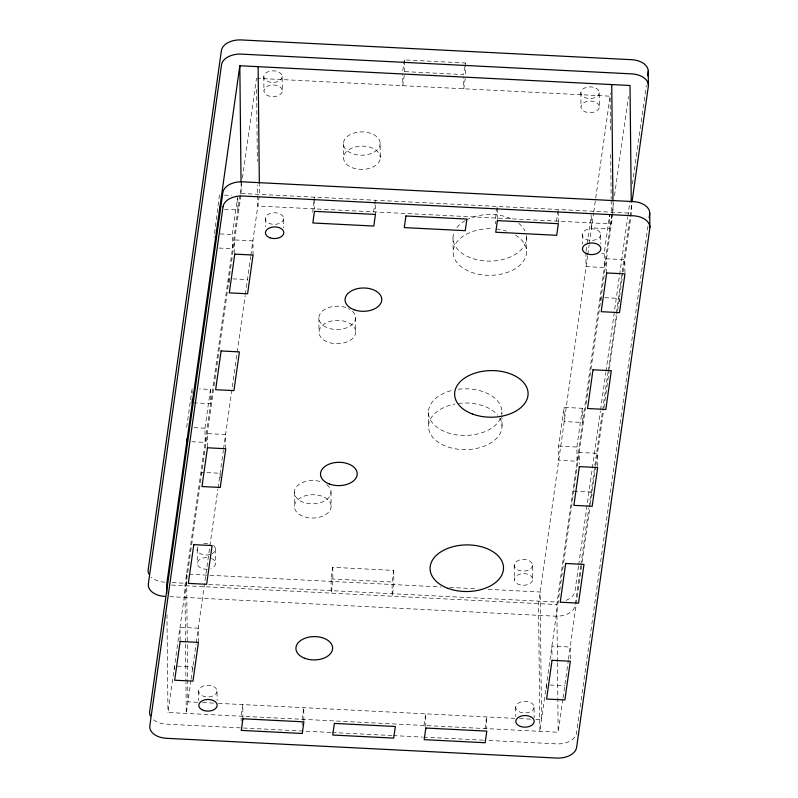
<?xml version="1.0" encoding="UTF-8"?>
<svg xmlns="http://www.w3.org/2000/svg" width="798" height="798" viewBox="0 0 798 798"><rect width="100%" height="100%" fill="white"/><g stroke="black" fill="none" stroke-linecap="round" stroke-linejoin="round"><path stroke-width="0.6" stroke-dasharray="3.99 2.99" d="M186.702 427.289L192.158 388.546L192.208 393.284M219.47 194.872L214.044 237.156M191.729 441.723L205.136 442.401L204.986 428.207L210.453 389.474L199.48 388.925M219.031 248.048L232.447 248.727L232.298 234.532L237.595 197.016M239.979 195.291L184.927 585.722L185.525 642.759M240.158 194.064L241.714 183.041M242.402 178.144L256.387 78.922M562.829 699.228L558.171 732.255L167.979 712.504L241.166 193.455L241.066 183.54M190.922 680.405L186.263 713.432L185.944 682.43M191.101 679.178L196.069 643.946M196.238 642.739L209.724 547.049M209.904 545.822L217.874 489.264M218.054 488.027L223.37 450.272M223.54 449.065L237.036 353.374M237.206 352.147L245.186 295.579M245.355 294.352L250.682 256.597M250.851 255.39L259.46 194.383L259.35 184.458M313.674 201.804L312.726 212.328M313.833 200.647L314.322 197.156M373.654 211.869L374.641 204.896M374.801 203.729L375.299 200.248L375.329 203.789M332.746 567.318L332.896 581.503L331.25 593.123L331.1 578.939L332.746 567.318L393.713 570.4L393.863 584.595L392.217 596.216L392.077 582.021L393.713 570.4M404.297 59.89L402.651 71.511L463.618 74.593L465.264 62.972L404.297 59.89L404.426 72.897M404.277 75.241L402.8 85.695L402.681 73.875M465.244 78.324L463.768 88.787L463.648 76.957M424.047 725.462L425.683 713.841L425.833 728.035M485.014 728.554L486.65 716.933L486.77 728.754M556.565 221.126L558.201 209.505L558.351 223.689M582.36 408.297L576.894 447.03L577.044 461.224L558.75 460.296L558.6 446.112L564.066 407.369L582.36 408.297L582.51 422.491L564.216 421.563L564.066 407.369M586.081 251.22L586.939 245.176M587.109 243.959L591.208 214.911M587.597 255.729L538.54 603.617L539.887 731.327L613.073 212.278L612.964 202.363M587.767 254.522L589.133 244.836M589.303 243.629L593.592 213.186M593.772 211.969L610.52 93.147M585.912 252.437L586.061 266.622L604.355 267.549L604.206 253.355L609.662 214.622L609.812 228.817L591.527 227.889L591.378 213.694M557.433 661.582L556.834 604.545L611.886 214.113M612.056 212.886L613.443 203.091M614.48 195.739L628.465 96.518M578.53 566.051L574.979 591.278A18.364 11.661 -0.6 0 1 565.323 600.585M578.7 564.844L600.385 411.05M600.555 409.853L605.812 372.606M605.981 371.409L627.667 217.615M627.836 216.408L629.871 201.994M632.405 183.969L646.3 85.446M580.715 565.822L575.129 605.473A18.364 11.661 -0.6 0 1 555.199 616.166L169.874 596.665M580.884 564.615L588.844 508.146M589.014 506.949L607.996 372.377M608.166 371.18L616.126 314.711M616.295 313.504L629.851 217.385M630.021 216.188L631.876 202.971M562.999 698.001L568.316 660.355M568.485 659.138L581.981 563.418M582.151 562.191L590.131 505.623M590.301 504.396L595.617 466.68M595.787 465.463L603.737 409.095M603.916 407.868L609.283 369.743M609.463 368.516L617.433 311.948M617.612 310.721L622.929 273.006M623.098 271.789L631.358 213.206L631.258 203.281M647.956 226.143L576.465 733.182A18.364 11.661 -0.6 0 1 556.535 743.876L484.595 740.235M256.477 78.294L610.091 96.189L610.47 132.149M241.166 193.455L631.358 213.206M224.348 195.121L231.659 195.49M224.497 209.315L237.914 209.994L237.764 195.799M220.108 233.924L232.298 234.532M601.762 253.235L604.206 253.355M232.807 278.861L247.44 279.599M604.714 297.684L619.348 298.422L619.408 304.337M193.525 402.8L210.602 403.668L210.453 389.474M194.014 427.658L204.986 428.207M558.6 446.112L576.894 447.03M573.742 491.169L592.036 492.097L592.076 495.648M331.1 578.939L392.077 582.021M189.046 574.221L440.985 586.979M449.663 587.418L475.698 588.734M488.107 589.363L540.186 591.996L541.523 719.706L535.428 719.397M172.168 582.6L186.802 583.338M208.747 584.445L555.049 601.971A18.364 11.661 -0.6 0 0 558.4 601.951M171.52 585.044L556.834 604.545M550.091 685.033L564.725 685.771M197.665 702.3L187.909 701.811L187.301 643.537M202.542 702.549L213.515 703.108M218.393 703.347L514.69 718.35M519.568 718.599L530.55 719.148M330.951 732.454L166.343 724.125A18.364 11.661 -0.6 0 1 152.747 719.108M332.168 732.514L391.918 735.547M393.135 735.606L422.401 737.083M423.628 737.143L483.369 740.175M624.944 272.697L624.804 259.689L606.52 258.761L606.65 271.769M610.699 154.463L611.168 199.101M611.188 200.338L611.428 223.899L257.814 206.004L257.594 184.927M599.198 92.638A9.187 5.825 -0.6 0 1 585.433 97.775A9.187 5.825 -0.6 0 1 585.423 87.68A9.187 5.825 -0.6 0 1 599.198 92.638L599.348 106.822A9.187 5.825 -0.6 0 1 585.582 111.959A9.187 5.825 -0.6 0 1 585.572 101.865A9.187 5.825 -0.6 0 1 599.348 106.822M600.685 234.532A9.187 5.825 -0.6 0 1 586.919 239.669A9.187 5.825 -0.6 0 1 586.909 229.575A9.187 5.825 -0.6 0 1 600.685 234.532L600.784 243.989M601.054 297.494L601.094 301.046M597.632 466.371L597.493 453.364L579.208 452.436L579.328 464.256M580.834 92.758L580.984 106.942M582.321 234.652L582.42 244.118M570.311 658.859L570.191 647.038L551.897 646.111L552.026 657.931M557.443 662.819L558.171 732.255M546.44 684.844L546.5 690.759M532.565 565.203A9.187 5.825 -0.6 0 1 518.8 570.341A9.187 5.825 -0.6 0 1 518.79 560.246A9.187 5.825 -0.6 0 1 532.565 565.203L532.715 579.388A9.187 5.825 -0.6 0 1 518.949 584.525A9.187 5.825 -0.6 0 1 518.939 574.43A9.187 5.825 -0.6 0 1 532.715 579.388M534.052 707.098A9.187 5.825 -0.6 0 1 520.286 712.235A9.187 5.825 -0.6 0 1 520.276 702.14A9.187 5.825 -0.6 0 1 534.052 707.098L534.161 717.741M526.461 237.565L526.61 251.759M514.201 565.323L514.351 579.508M515.688 707.218L515.787 716.684M501.882 411.878L501.902 414.242M501.912 415.419L502.032 426.062M497.363 219.42L497.234 206.413L495.588 218.034L495.658 223.949M465.264 62.972L465.394 75.98M453.005 238.053L453.154 252.248M428.426 412.366L428.576 426.551M380.157 143.441A18.364 11.661 -0.6 0 1 352.616 153.715A18.364 11.661 -0.6 0 1 352.596 133.525A18.364 11.661 -0.6 0 1 380.157 143.441L380.307 157.635A18.364 11.661 -0.6 0 1 352.766 167.909A18.364 11.661 -0.6 0 1 352.746 147.72A18.364 11.661 -0.6 0 1 380.307 157.635M375.339 204.976L375.439 214.433M355.579 317.744L355.728 331.938A18.364 11.661 -0.6 0 1 328.187 342.212A18.364 11.661 -0.6 0 1 328.168 322.023A18.364 11.661 -0.6 0 1 355.728 331.938M343.429 143.68L343.579 157.874M331 492.057L331.15 506.241A18.364 11.661 -0.6 0 1 303.609 516.525A18.364 11.661 -0.6 0 1 303.589 496.336A18.364 11.661 -0.6 0 1 331.15 506.241M318.851 317.993L319.001 332.177M314.352 199.52L314.452 208.986M303.878 720.684L303.749 707.676L302.103 719.297L302.173 725.202M294.272 492.296L294.422 506.491M282.163 76.588A9.187 5.825 -0.6 0 1 268.397 81.725A9.187 5.825 -0.6 0 1 268.387 71.63A9.187 5.825 -0.6 0 1 282.163 76.588L282.312 90.782A9.187 5.825 -0.6 0 1 268.547 95.92A9.187 5.825 -0.6 0 1 268.537 85.825A9.187 5.825 -0.6 0 1 282.312 90.782M283.649 218.482A9.187 5.825 -0.6 0 1 269.884 223.63A9.187 5.825 -0.6 0 1 269.874 213.535A9.187 5.825 -0.6 0 1 283.649 218.482L283.749 227.949M263.799 76.708L263.948 90.902M265.285 218.612L265.375 226.891M256.597 89.456L257.345 161.366M253.046 255.051L252.906 240.866L234.612 239.939L234.762 254.123M242.921 718.779L242.782 704.584L241.136 716.205L241.186 720.933M229.146 278.672L229.196 283.4M225.744 448.725L225.595 434.541L207.3 433.613L207.45 447.798M220.178 478.002L220.128 473.274L201.844 472.346L201.864 474.71M215.53 549.154L215.679 563.348M217.016 691.058A9.187 5.825 -0.6 0 1 203.251 696.195A9.187 5.825 -0.6 0 1 203.241 686.1A9.187 5.825 -0.6 0 1 217.016 691.058L217.116 700.514M198.433 642.4L198.283 628.216L179.989 627.288L180.139 641.472M197.166 549.273L197.315 563.468M198.652 691.178L198.752 700.634M192.847 669.313L192.817 666.948L174.533 666.021L174.572 669.572M186.572 574.101L187.281 642.29M185.545 643.996L185.934 681.193M166.952 614.55L167.979 712.504M211.43 558.46A9.187 5.825 -0.6 0 1 210.812 568.525M207.36 569.203A9.187 5.825 -0.6 0 1 197.325 563.208A9.187 5.825 -0.6 0 1 208.138 557.662M515.478 235.131A36.728 23.312 -0.6 0 1 507.588 272.317A36.728 23.312 -0.6 0 1 453.932 257.016A36.728 23.312 -0.6 0 1 493.154 228.767M496.426 229.026A36.728 23.312 -0.6 0 1 506.391 231.071M499.748 418.002A36.728 23.312 -0.6 0 1 477.274 448.276A36.728 23.312 -0.6 0 1 430.322 433.643A36.728 23.312 -0.6 0 1 454.88 404.017M458.381 403.459A36.728 23.312 -0.6 0 1 497.713 415.14M164.857 582.221A18.364 11.661 -0.6 0 1 151.261 577.213M213.395 545.433A9.187 5.825 -0.6 0 1 212.238 553.652M209.824 554.59A9.187 5.825 -0.6 0 1 199.61 553.214A9.187 5.825 -0.6 0 1 198.143 546.65M203.739 543.647A9.187 5.825 -0.6 0 1 208.817 543.588M352.447 311.26A18.364 11.661 -0.6 0 1 340.975 329.255A18.364 11.661 -0.6 0 1 319.15 315.898A18.364 11.661 -0.6 0 1 347.07 307.968M348.596 308.646A18.364 11.661 -0.6 0 1 350.013 309.434M326.731 484.615A18.364 11.661 -0.6 0 1 317.624 503.368A18.364 11.661 -0.6 0 1 294.472 490.6A18.364 11.661 -0.6 0 1 322.492 482.281M526.301 235.4A36.728 23.312 -0.6 0 1 486.451 261.056A36.728 23.312 -0.6 0 1 454.361 231.759M456.925 227.54A36.728 23.312 -0.6 0 1 465.224 220.597M466.182 220.068A36.728 23.312 -0.6 0 1 512.486 219.37M518.71 223.31A36.728 23.312 -0.6 0 1 524.944 230.981M458.242 389.264A36.728 23.312 -0.6 0 1 501.733 413.972M500.526 418.172A36.728 23.312 -0.6 0 1 440.725 429.683A36.728 23.312 -0.6 0 1 451.259 390.621"/><path stroke-width="1.2" d="M631.248 202.044L630.021 85.496L239.829 65.745L166.642 584.794L166.732 593.473M647.657 75.84L648.166 72.229A18.364 11.661 -0.6 0 0 631.517 59.68L241.315 39.94A18.364 11.661 -0.6 0 0 221.385 50.633L148.199 569.682A18.364 11.661 -0.6 0 0 148.877 574.021M632.046 201.764L648.315 86.423A18.364 11.661 -0.6 0 0 631.657 73.875L241.465 54.124A18.364 11.661 -0.6 0 0 221.535 64.818L148.348 583.867A18.364 11.661 -0.6 0 0 164.996 596.415M649.143 217.734L649.652 214.133A18.364 11.661 -0.6 0 0 633.004 201.585L242.801 181.834A18.364 11.661 -0.6 0 0 222.871 192.527L149.685 711.577A18.364 11.661 -0.6 0 0 150.363 715.926M648.235 71.182L648.385 85.376M649.722 213.086L649.871 227.27M611.737 84.568L612.954 201.116M258.113 66.673L259.34 183.221M239.829 65.745L241.046 182.293M219.59 206.702L219.62 209.066M192.268 399.19L192.308 402.741M186.822 439.109L186.852 441.474M223.021 206.722L149.834 725.771A18.364 11.661 -0.6 0 0 166.483 738.31L556.685 758.06A18.364 11.661 -0.6 0 0 576.615 747.367L649.801 228.318A18.364 11.661 -0.6 0 0 633.143 215.769L242.951 196.029A18.364 11.661 -0.6 0 0 223.021 206.722M180.139 641.472L174.682 680.215L192.966 681.133L198.433 642.4L180.139 641.472M193.794 544.635L188.338 583.378L206.622 584.296L212.088 545.563L193.794 544.635M207.45 447.798L201.984 486.541L220.278 487.458L225.744 448.725L207.45 447.798M221.106 350.96L215.64 389.703L233.934 390.621L239.4 351.888L221.106 350.96M234.762 254.123L229.295 292.866L247.589 293.784L253.046 255.051L234.762 254.123M242.921 718.779L241.285 730.399L302.252 733.482L303.898 721.861L242.921 718.779M314.472 211.35L312.836 222.971L373.803 226.053L375.439 214.433L314.472 211.35M334.382 723.407L332.736 735.028L393.703 738.11L395.349 726.489L334.382 723.407M405.923 215.979L404.287 227.6L465.254 230.682L466.9 219.061L405.923 215.979M425.833 728.035L424.187 739.656L485.164 742.739L486.8 731.118L425.833 728.035M497.383 220.607L495.738 232.228L556.705 235.31L558.351 223.689L497.383 220.607M552.046 660.305L546.58 699.038L564.874 699.966L570.341 661.223L552.046 660.305M565.702 563.468L560.236 602.201L578.53 603.128L583.996 564.385L565.702 563.468M579.358 466.621L573.892 505.363L592.186 506.291L597.642 467.548L579.358 466.621M593.014 369.783L587.547 408.526L605.842 409.444L611.298 370.711L593.014 369.783M606.66 272.946L601.203 311.689L619.497 312.607L624.954 273.874L606.66 272.946M447.858 588.306A36.728 23.312 -0.6 0 0 503.508 568.395A36.728 23.312 -0.6 0 0 448.995 547.927A36.728 23.312 -0.6 0 0 447.858 588.306M472.436 414.002A36.728 23.312 -0.6 0 0 528.086 394.092A36.728 23.312 -0.6 0 0 473.573 373.614A36.728 23.312 -0.6 0 0 472.436 414.002M353.963 309.704A18.364 11.661 -0.6 0 0 381.783 299.749A18.364 11.661 -0.6 0 0 354.531 289.504A18.364 11.661 -0.6 0 0 353.963 309.704M304.806 658.31A18.364 11.661 -0.6 0 0 332.636 648.365A18.364 11.661 -0.6 0 0 305.375 638.121A18.364 11.661 -0.6 0 0 304.806 658.31M329.384 484.007A18.364 11.661 -0.6 0 0 357.215 474.052A18.364 11.661 -0.6 0 0 329.953 463.818A18.364 11.661 -0.6 0 0 329.384 484.007M520.436 726.429A9.187 5.825 -0.6 0 0 534.201 721.292A9.187 5.825 -0.6 0 0 520.426 716.335A9.187 5.825 -0.6 0 0 520.436 726.429M587.069 253.864A9.187 5.825 -0.6 0 0 600.834 248.727A9.187 5.825 -0.6 0 0 587.059 243.769A9.187 5.825 -0.6 0 0 587.069 253.864M203.4 710.38A9.187 5.825 -0.6 0 0 217.166 705.242A9.187 5.825 -0.6 0 0 203.39 700.285A9.187 5.825 -0.6 0 0 203.4 710.38M270.033 237.814A9.187 5.825 -0.6 0 0 283.799 232.677A9.187 5.825 -0.6 0 0 270.023 227.719A9.187 5.825 -0.6 0 0 270.033 237.814"/></g></svg>
